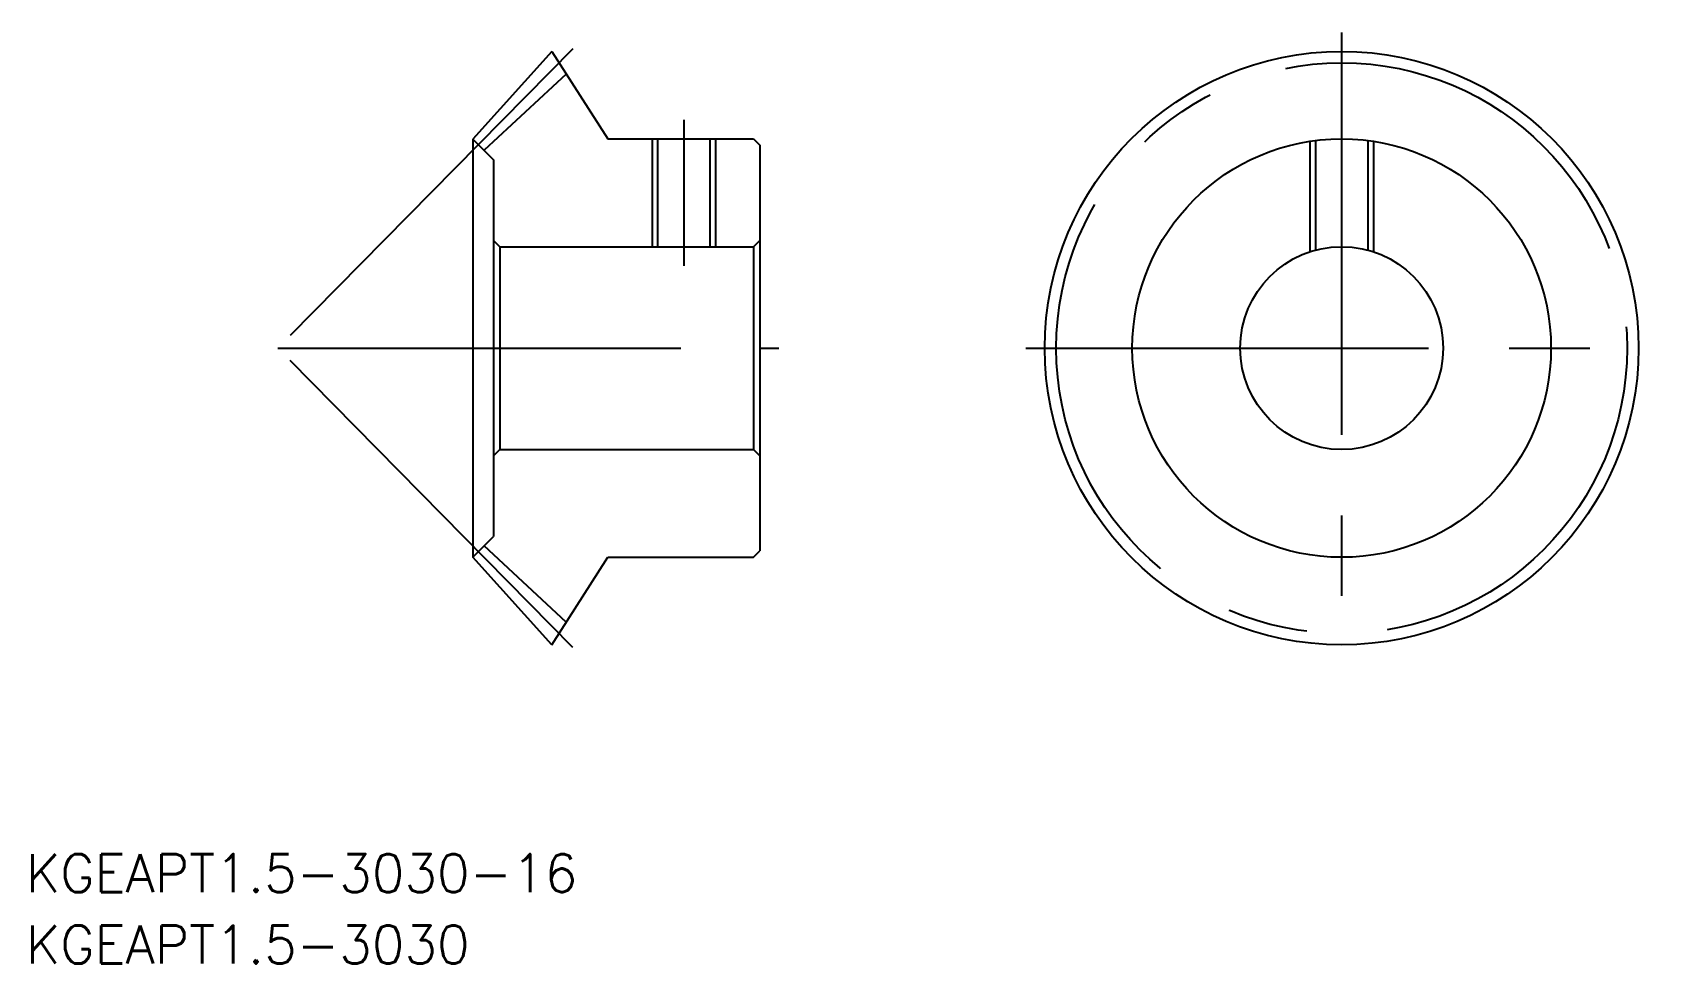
# Model space of a CAD drawing. Extents: x -103 to 25, y -49 to 25.
import ezdxf

# ---------------------------------------------------------------- set-up
doc = ezdxf.new("R2010")
doc.units = 0
doc.linetypes.add('CENTER', pattern=[50.8, 31.75, -6.35, 6.35, -6.35])
doc.linetypes.add('DASHED', pattern=[19.05, 12.7, -6.35])
doc.layers.get('0').update_dxf_attribs({"linetype": 'CONTINUOUS'})
doc.layers.add('CENTER', color=1, linetype='CENTER')
doc.styles.get("Standard").update_dxf_attribs({"font": 'txt.shx', "height": 3, "bigfont": 'bigfont.shx'})

# ---------------------------------------------------------------- blocks, each defined once
blk = doc.blocks.new('*U2')
at = {"color": 7, "linetype": 'CONTINUOUS'}
blk.add_text('KGEAPT1.5-3030', height=3, dxfattribs=at).set_placement((-103.7, -48.54))
blk = doc.blocks.new('*U3')
at = {"color": 7, "linetype": 'CONTINUOUS'}
blk.add_text('KGEAPT1.5-3030-16', height=3, dxfattribs=at).set_placement((-103.7, -42.91))

msp = doc.modelspace()

# ---------------------------------------------------------------- linework, layer by layer
at = {"color": 7, "linetype": 'CONTINUOUS'}
for p, q in [((-62.25, 23.4), (-68.49, 16.49)), ((-62.25, 23.4), (-57.85, 16.5)), ((-61.12, 21.62), (-67.6, 15.6)), ((-68.49, 16.49), (-68.49, -16.49)), ((-68.49, 16.49), (-66.85, 14.85)), ((-57.85, 16.5), (-46.35, 16.5)), ((-53.92, 16.5), (-53.92, 8)), ((-49.79, 16.5), (-49.79, 8)), ((-46.35, 16.5), (-45.85, 16)), ((-45.85, 16), (-45.85, -16)), ((-66.85, 14.85), (-66.85, -14.85)), ((-66.35, 8), (-66.85, 8.5)), ((-66.35, 8), (-46.35, 8)), ((-66.35, 8), (-66.35, -8)), ((-46.35, 8), (-45.85, 8.5)), ((-46.35, 8), (-46.35, -8)), ((-66.35, -8), (-66.85, -8.5)), ((-66.35, -8), (-46.35, -8)), ((-46.35, -8), (-45.85, -8.5)), ((-68.49, -16.49), (-66.85, -14.85)), ((-62.25, -23.4), (-68.49, -16.49)), ((-61.12, -21.62), (-67.6, -15.6)), ((-62.25, -23.4), (-57.85, -16.5)), ((-57.85, -16.5), (-46.35, -16.5)), ((-46.35, -16.5), (-45.85, -16))]:
    msp.add_line(p, q, dxfattribs=at)
at = {"color": 3, "linetype": 'CONTINUOUS'}
for p, q in [((-54.35, 16.5), (-54.35, 8)), ((-49.35, 16.5), (-49.35, 8))]:
    msp.add_line(p, q, dxfattribs=at)
at = {"color": 3, "linetype": 'DASHED'}
for p, q in [((-2.5, 16.31), (-2.5, 7.6)), ((-2.07, 16.37), (-2.07, 7.73)), ((2.07, 16.37), (2.07, 7.73)), ((2.5, 16.31), (2.5, 7.6))]:
    msp.add_line(p, q, dxfattribs=at)
at = {"color": 7, "linetype": 'CONTINUOUS'}
for radius in [23.4, 16.5, 8]:
    msp.add_circle((0, 0), radius, dxfattribs=at)
at = {"layer": 'CENTER', "color": 1, "linetype": 'CENTER'}
for p, q in [((0, 24.9), (0, -24.9)), ((-60.6, 23.6), (-83.85, 0)), ((-51.85, 18), (-51.85, 6.5)), ((-83.85, 0), (-44.35, 0)), ((-60.6, -23.6), (-83.85, 0)), ((-24.9, 0), (24.9, 0))]:
    msp.add_line(p, q, dxfattribs=at)
msp.add_circle((0, 0), 22.5, dxfattribs=at)

# ---------------------------------------------------------------- block references
at = {"color": 7, "linetype": 'CONTINUOUS'}
for name in ['*U3', '*U2']:
    msp.add_blockref(name, (0, 0), dxfattribs=at)

doc.saveas('drawing.dxf')
